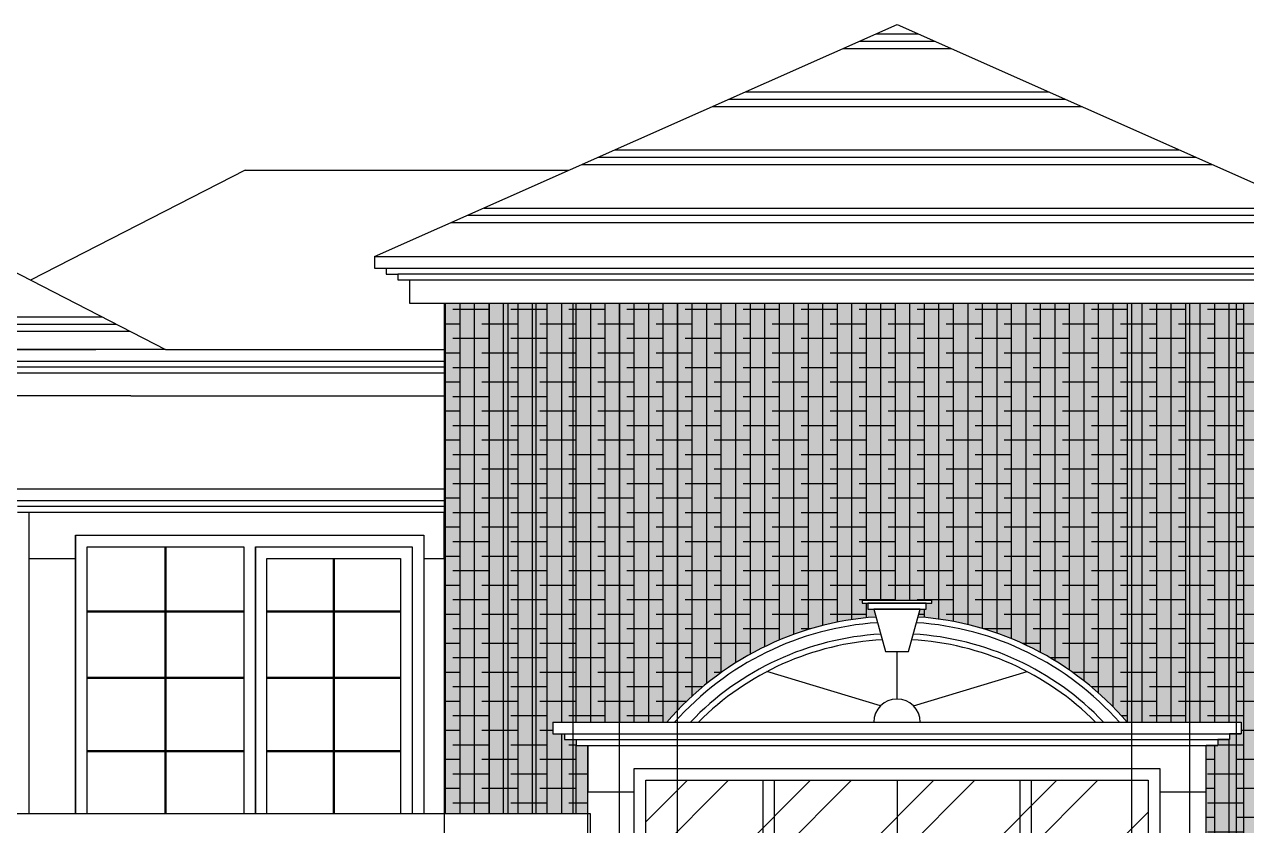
# Model space of a CAD drawing. Header units: inches. Extents: x -370 to 18, y -197 to 199.
# Drawn here: x -3.35 to 7.18, y -29.5 to -22.6 of the extents above; entities that cross this region are included whole.
import ezdxf

# ---------------------------------------------------------------- set-up
doc = ezdxf.new("R2010")
doc.units = ezdxf.units.IN
doc.header["$MEASUREMENT"] = 0
doc.layers.add('MUEBLES', color=7, linetype='Continuous')

msp = doc.modelspace()

# ---------------------------------------------------------------- hatches: boundary and pattern name
h = msp.add_hatch()
h.set_pattern_fill('PLAST', color=3, scale=2)
h.set_pattern_definition([(0, (685.2963, -65.3019), (1e-16, 0.5), []), (0, (685.2963, -65.2394), (1e-16, 0.5), []), (0, (685.2963, -65.1769), (1e-16, 0.5), [])])
h.paths.add_polyline_path([(8.67016, -24.5955), (4.17016, -22.5955), (-0.32984, -24.5955)])
h = msp.add_hatch()
h.set_pattern_fill('PLAST', color=3, scale=2)
h.set_pattern_definition([(0, (-106.1862, 82.26116), (1e-16, 0.5), []), (0, (-106.1862, 82.32366), (1e-16, 0.5), []), (0, (-106.1862, 82.38616), (1e-16, 0.5), [])])
h.paths.add_polyline_path([(-2.12984, -25.3955), (-6.32984, -23.24166), (-10.52984, -25.3955)])
at = {"true_color": 0xcd6928, "transparency": 33554585}
h = msp.add_hatch(color=32, dxfattribs=at)
h.dxf.hatch_style = 1
h.paths.add_polyline_path([(8.07016, -24.9955), (0.27016, -24.9955), (0.27016, -29.3955), (1.50631, -29.3955), (1.50631, -28.8055), (1.40631, -28.8055), (1.40631, -28.7555), (1.30631, -28.7555), (1.30631, -28.7055), (1.20631, -28.7055), (1.20631, -28.6055), (2.18817, -28.6055, -0.20096095), (3.98837, -27.69923), (3.97016, -27.63282), (3.92016, -27.63282), (3.92016, -27.58122), (3.87016, -27.58122), (3.87016, -27.55622), (4.47016, -27.55622), (4.47016, -27.58122), (4.42016, -27.58122), (4.42016, -27.63282), (4.37016, -27.63282), (4.35195, -27.69923, -0.20096095), (6.15214, -28.6055), (7.134, -28.6055), (7.134, -28.7055), (7.034, -28.7055), (7.034, -28.7555), (6.934, -28.7555), (6.934, -28.8055), (6.834, -28.8055), (6.834, -33.0055), (7.134, -33.0055), (7.134, -33.1055), (7.034, -33.1055), (7.034, -33.1555), (6.934, -33.1555), (6.934, -33.2055), (6.834, -33.2055), (6.834, -33.4055), (1.50631, -33.4055), (1.50631, -33.2055), (1.40631, -33.2055), (1.40631, -33.1555), (1.30631, -33.1555), (1.30631, -33.1055), (1.20631, -33.1055), (1.20631, -33.0055), (1.50631, -33.0055), (1.50631, -31.4955), (1.43065, -31.4955), (1.43065, -31.5455), (1.33065, -31.5455), (1.33065, -31.5955), (1.23065, -31.5955), (1.23065, -31.7955), (0.37016, -31.7955), (1.17016, -32.1955), (1.12544, -32.28495), (1.03599, -32.24022), (1.01363, -32.28495), (0.92419, -32.24022), (0.90183, -32.28495), (0.57016, -32.11911), (0.57016, -32.5055), (0.52016, -32.5055), (0.52016, -32.5555), (0.87016, -32.5555), (0.87016, -32.6555), (0.77016, -32.6555), (0.77016, -32.7055), (0.67016, -32.7055), (0.67016, -32.7555), (0.52016, -32.7555), (0.52016, -32.8055), (0.57016, -32.8055), (0.57016, -36.6555), (8.07016, -36.6555)])
at = {"transparency": 33554610}
h = msp.add_hatch(dxfattribs=at)
h.set_pattern_fill('ANSI38', color=8, angle=45)
h.set_pattern_definition([(90, (659.65672, -65.30189), (-0.125, 3e-17), []), (180, (659.65672, -65.30189), (-0.25, -0.125), [0.3125, -0.1875])])
h.paths.add_polyline_path([(8.07016, -24.9955), (0.27016, -24.9955), (0.27016, -29.3955), (1.50631, -29.3955), (1.50631, -28.8055), (1.40631, -28.8055), (1.40631, -28.7555), (1.30631, -28.7555), (1.30631, -28.7055), (1.20631, -28.7055), (1.20631, -28.6055), (2.18817, -28.6055, -0.20096095), (3.98837, -27.69923), (3.97016, -27.63282), (3.92016, -27.63282), (3.92016, -27.58122), (3.87016, -27.58122), (3.87016, -27.55622), (4.47016, -27.55622), (4.47016, -27.58122), (4.42016, -27.58122), (4.42016, -27.63282), (4.37016, -27.63282), (4.35195, -27.69923, -0.20096095), (6.15214, -28.6055), (7.134, -28.6055), (7.134, -28.7055), (7.034, -28.7055), (7.034, -28.7555), (6.934, -28.7555), (6.934, -28.8055), (6.834, -28.8055), (6.834, -33.0055), (7.134, -33.0055), (7.134, -33.1055), (7.034, -33.1055), (7.034, -33.1555), (6.934, -33.1555), (6.934, -33.2055), (6.834, -33.2055), (6.834, -33.4055), (1.50631, -33.4055), (1.50631, -33.2055), (1.40631, -33.2055), (1.40631, -33.1555), (1.30631, -33.1555), (1.30631, -33.1055), (1.20631, -33.1055), (1.20631, -33.0055), (1.50631, -33.0055), (1.50631, -31.4955), (1.43065, -31.4955), (1.43065, -31.5455), (1.33065, -31.5455), (1.33065, -31.5955), (1.23065, -31.5955), (1.23065, -31.7955), (0.37016, -31.7955), (1.17016, -32.1955), (1.12544, -32.28495), (1.03599, -32.24022), (1.01363, -32.28495), (0.92419, -32.24022), (0.90183, -32.28495), (0.57016, -32.11911), (0.57016, -32.5055), (0.52016, -32.5055), (0.52016, -32.5555), (0.87016, -32.5555), (0.87016, -32.6555), (0.77016, -32.6555), (0.77016, -32.7055), (0.67016, -32.7055), (0.67016, -32.7555), (0.52016, -32.7555), (0.52016, -32.8055), (0.57016, -32.8055), (0.57016, -36.6555), (8.07016, -36.6555)])
h = msp.add_hatch(dxfattribs=at)
h.set_pattern_fill('ANSI32', color=8, scale=2)
h.set_pattern_definition([(45, (685.2963, -65.3019), (-0.5303301, 0.5303301), []), (45, (685.64984, -65.3019), (-0.5303301, 0.5303301), [])])
h.paths.add_polyline_path([(2.00631, -29.1055), (6.334, -29.1055), (6.334, -32.9055), (2.00631, -32.9055)])

# ---------------------------------------------------------------- linework, layer by layer
at = {"color": 3}
for p, q in [((-0.32984, -24.5955), (4.17016, -22.5955)), ((4.17016, -22.5955), (8.67016, -24.5955)), ((-0.32984, -24.5955), (8.67016, -24.5955)), ((-0.32984, -24.5955), (-0.32984, -24.6955)), ((-0.32984, -24.5955), (-0.32984, -24.6955)), ((-0.32984, -24.6955), (-0.22984, -24.6955)), ((-0.32984, -24.6955), (-0.22984, -24.6955)), ((-0.22984, -24.6955), (8.57016, -24.6955)), ((-0.22984, -24.6955), (-0.22984, -24.7455)), ((-0.22984, -24.6955), (-0.22984, -24.7455)), ((-0.22984, -24.7455), (-0.12984, -24.7455)), ((8.47016, -24.7455), (-0.12984, -24.7455)), ((-0.12984, -24.7455), (-0.12984, -24.7955)), ((-0.12984, -24.7955), (-0.02984, -24.7955)), ((-0.02984, -24.7955), (8.37016, -24.7955)), ((-0.02984, -24.7955), (-0.02984, -24.9955)), ((-0.02984, -24.9955), (8.37016, -24.9955)), ((-3.60664, -26.5955), (0.27016, -26.5955)), ((-3.30664, -26.5955), (0.27016, -26.5955)), ((-3.60664, -26.6955), (0.27016, -26.6955)), ((-3.40664, -26.7455), (0.27016, -26.7455)), ((-3.40664, -26.7955), (-3.30664, -26.7955)), ((-3.30664, -26.7955), (0.27016, -26.7955)), ((1.20631, -28.6055), (7.134, -28.6055)), ((1.20631, -28.6055), (1.20631, -28.7055)), ((7.134, -28.6055), (7.134, -28.7055)), ((7.134, -28.6055), (7.134, -28.7055)), ((1.20631, -28.7055), (7.134, -28.7055)), ((1.20631, -28.7055), (1.30631, -28.7055)), ((1.30631, -28.7055), (1.30631, -28.7555)), ((7.134, -28.7055), (7.034, -28.7055)), ((7.034, -28.7055), (7.034, -28.7555)), ((7.134, -28.7055), (7.034, -28.7055)), ((7.034, -28.7055), (7.034, -28.7555)), ((1.30631, -28.7555), (1.40631, -28.7555)), ((1.40631, -28.7555), (7.034, -28.7555)), ((1.40631, -28.7555), (1.40631, -28.8055)), ((1.40631, -28.8055), (1.50631, -28.8055)), ((1.50631, -28.8055), (6.934, -28.8055)), ((6.934, -28.8055), (6.834, -28.8055)), ((7.034, -28.7555), (6.934, -28.7555)), ((6.934, -28.7555), (6.934, -28.8055))]:
    msp.add_line(p, q, dxfattribs=at)
at = {"color": 4}
for p, q in [((-6.32984, -23.24166), (-2.12984, -25.3955)), ((0.27016, -24.9955), (0.27016, -29.5955))]:
    msp.add_line(p, q, dxfattribs=at)
at = {"color": 1}
for q in [(-3.29254, -24.79925), (1.3442, -23.85149)]:
    msp.add_line((-1.4444, -23.85149), q, dxfattribs=at)
at = {"color": 8, "transparency": 33554610}
for p, q in [((0.65785, -24.9955), (0.65785, -29.3955)), ((0.81785, -24.9955), (0.81785, -29.3955)), ((1.05785, -24.9955), (1.05785, -29.3955)), ((1.37785, -24.9955), (1.37785, -29.3955)), ((1.77785, -24.9955), (1.77785, -37.4555)), ((2.27785, -24.9955), (2.27785, -37.4555)), ((6.19016, -24.9955), (6.19016, -37.8555)), ((6.69016, -24.9955), (6.69016, -37.8555)), ((7.09016, -24.9955), (7.09016, -37.8555))]:
    msp.add_line(p, q, dxfattribs=at)
at = {"color": 5}
for p, q in [((-10.52984, -25.3955), (-2.72984, -25.3955)), ((-2.12984, -25.3955), (-10.52984, -25.3955)), ((-2.12984, -25.3955), (0.27016, -25.3955)), ((-10.52984, -25.4955), (-2.12984, -25.4955)), ((-10.42984, -25.5455), (-2.22984, -25.5455)), ((-2.22984, -25.5455), (0.27016, -25.5455)), ((-2.12984, -25.4955), (0.27016, -25.4955)), ((-10.32984, -25.5955), (-2.32984, -25.5955)), ((-2.32984, -25.5955), (0.27016, -25.5955)), ((-2.42984, -25.7955), (-10.22984, -25.7955)), ((-2.42984, -25.7955), (0.27016, -25.7955))]:
    msp.add_line(p, q, dxfattribs=at)
at = {"color": 2}
for p, q in [((-3.30664, -26.7955), (-3.30664, -26.9955)), ((-2.90664, -26.9955), (-2.90664, -29.3955)), ((-1.45664, -27.0955), (-1.45664, -29.3955)), ((-1.35664, -27.0955), (-1.35664, -29.3955)), ((-3.30664, -27.1955), (-2.90664, -27.1955)), ((-3.30664, -27.1955), (-3.30664, -29.3955)), ((1.50631, -33.0055), (1.50631, -28.8055)), ((6.834, -33.0055), (6.834, -28.8055)), ((3.01323, -29.1055), (3.01323, -32.9055)), ((3.11323, -29.1055), (3.11323, -32.9055)), ((4.17016, -29.1055), (4.17016, -32.9055)), ((5.22708, -29.1055), (5.22708, -32.9055)), ((5.32708, -29.1055), (5.32708, -32.9055))]:
    msp.add_line(p, q, dxfattribs=at)
msp.add_line((0.09336, -26.9955), (0.09336, -29.3955))
at = {"color": 6}
for p, q in [((4.17016, -28.4055), (4.17016, -27.99751)), ((4.02874, -28.46408), (3.0498, -28.16933)), ((4.31158, -28.46408), (5.29052, -28.16933))]:
    msp.add_line(p, q, dxfattribs=at)
at = {"color": 2}
for points in [[(-2.90664, -29.3955), (-2.90664, -26.9955), (0.09336, -26.9955), (0.09336, -29.3955)], [(-2.80664, -29.3955), (-2.80664, -27.0955), (-1.45664, -27.0955)], [(-1.35664, -27.0955), (-0.00664, -27.0955), (-0.00664, -29.3955)], [(-1.35664, -29.3955), (-1.35664, -27.0955), (-0.00664, -27.0955), (-0.00664, -29.3955)], [(-1.25664, -29.3955), (-1.25664, -27.1955), (-0.10664, -27.1955), (-0.10664, -29.3955)]]:
    msp.add_lwpolyline(points, dxfattribs=at)
for points in [[(1.90631, -29.0055), (6.434, -29.0055), (6.434, -33.0055), (1.90631, -33.0055)], [(2.00631, -29.1055), (6.334, -29.1055), (6.334, -32.9055), (2.00631, -32.9055)]]:
    msp.add_lwpolyline(points, close=True, dxfattribs=at)
at = {"color": 3}
for radius, start, end in [(2.60852, 93.996211, 139.447666), (2.55852, 93.771614, 138.482577), (2.55852, 41.517423, 86.228386), (2.60852, 40.552334, 86.003789), (2.45852, 93.294411, 136.385008), (2.45852, 43.614992, 86.705589), (2.40852, 93.040607, 135.240765), (2.40852, 44.759235, 86.959393)]:
    msp.add_arc((4.17016, -30.30141), radius, start, end, dxfattribs=at)
at = {"color": 6}
msp.add_arc((4.17016, -28.6055), 0.2, 0, 180, dxfattribs=at)
at = {"layer": 'MUEBLES', "color": 3}
for points in [[(-3.30664, -26.7955), (-3.30664, -27.1955), (-2.90664, -27.1955), (-2.90664, -26.9955), (-0.90664, -26.9955), (-0.90664, -26.9955), (-0.50664, -26.9955), (-0.50664, -26.9955), (0.09336, -26.9955), (0.09336, -27.1955), (0.27016, -27.1955), (0.27016, -26.7955)], [(1.50631, -28.8055), (1.50631, -29.2055), (1.90631, -29.2055), (1.90631, -29.0055), (3.90631, -29.0055), (3.90631, -29.0055), (4.30631, -29.0055), (4.30631, -29.0055), (6.434, -29.0055), (6.434, -29.2055), (6.834, -29.2055), (6.834, -28.8055)]]:
    msp.add_lwpolyline(points, dxfattribs=at)
at = {"layer": 'MUEBLES', "const_width": 0.02}
for points in [[(-2.13164, -27.0955), (-2.13164, -29.3955)], [(-0.68164, -27.1955), (-0.68164, -29.3955)], [(-2.80664, -27.6508), (-1.45664, -27.6508)], [(-1.25664, -27.6508), (-0.10664, -27.6508)], [(-2.80664, -28.22338), (-1.45664, -28.22338)], [(-1.25664, -28.22338), (-0.10664, -28.22338)], [(-2.80664, -28.85519), (-1.45664, -28.85519)], [(-1.25664, -28.85519), (-0.10664, -28.85519)]]:
    msp.add_lwpolyline(points, dxfattribs=at)
at = {"layer": 'MUEBLES', "color": 4}
for points in [[(4.47016, -27.55622), (3.87016, -27.55622), (3.87016, -27.58122), (4.47016, -27.58122)], [(4.42016, -27.58122), (3.92016, -27.58122), (3.92016, -27.63282), (4.42016, -27.63282)]]:
    msp.add_lwpolyline(points, close=True, dxfattribs=at)
msp.add_lwpolyline([(4.37016, -27.63282), (3.97016, -27.63282), (4.07016, -27.99751), (4.27016, -27.99751), (4.37016, -27.63282)], dxfattribs=at)
at = {"layer": 'MUEBLES', "color": 5}
msp.add_lwpolyline([(1.53065, -29.3955), (-9.92984, -29.3955), (-9.92984, -29.5955), (1.53065, -29.5955)], close=True, dxfattribs=at)

doc.saveas('drawing.dxf')
